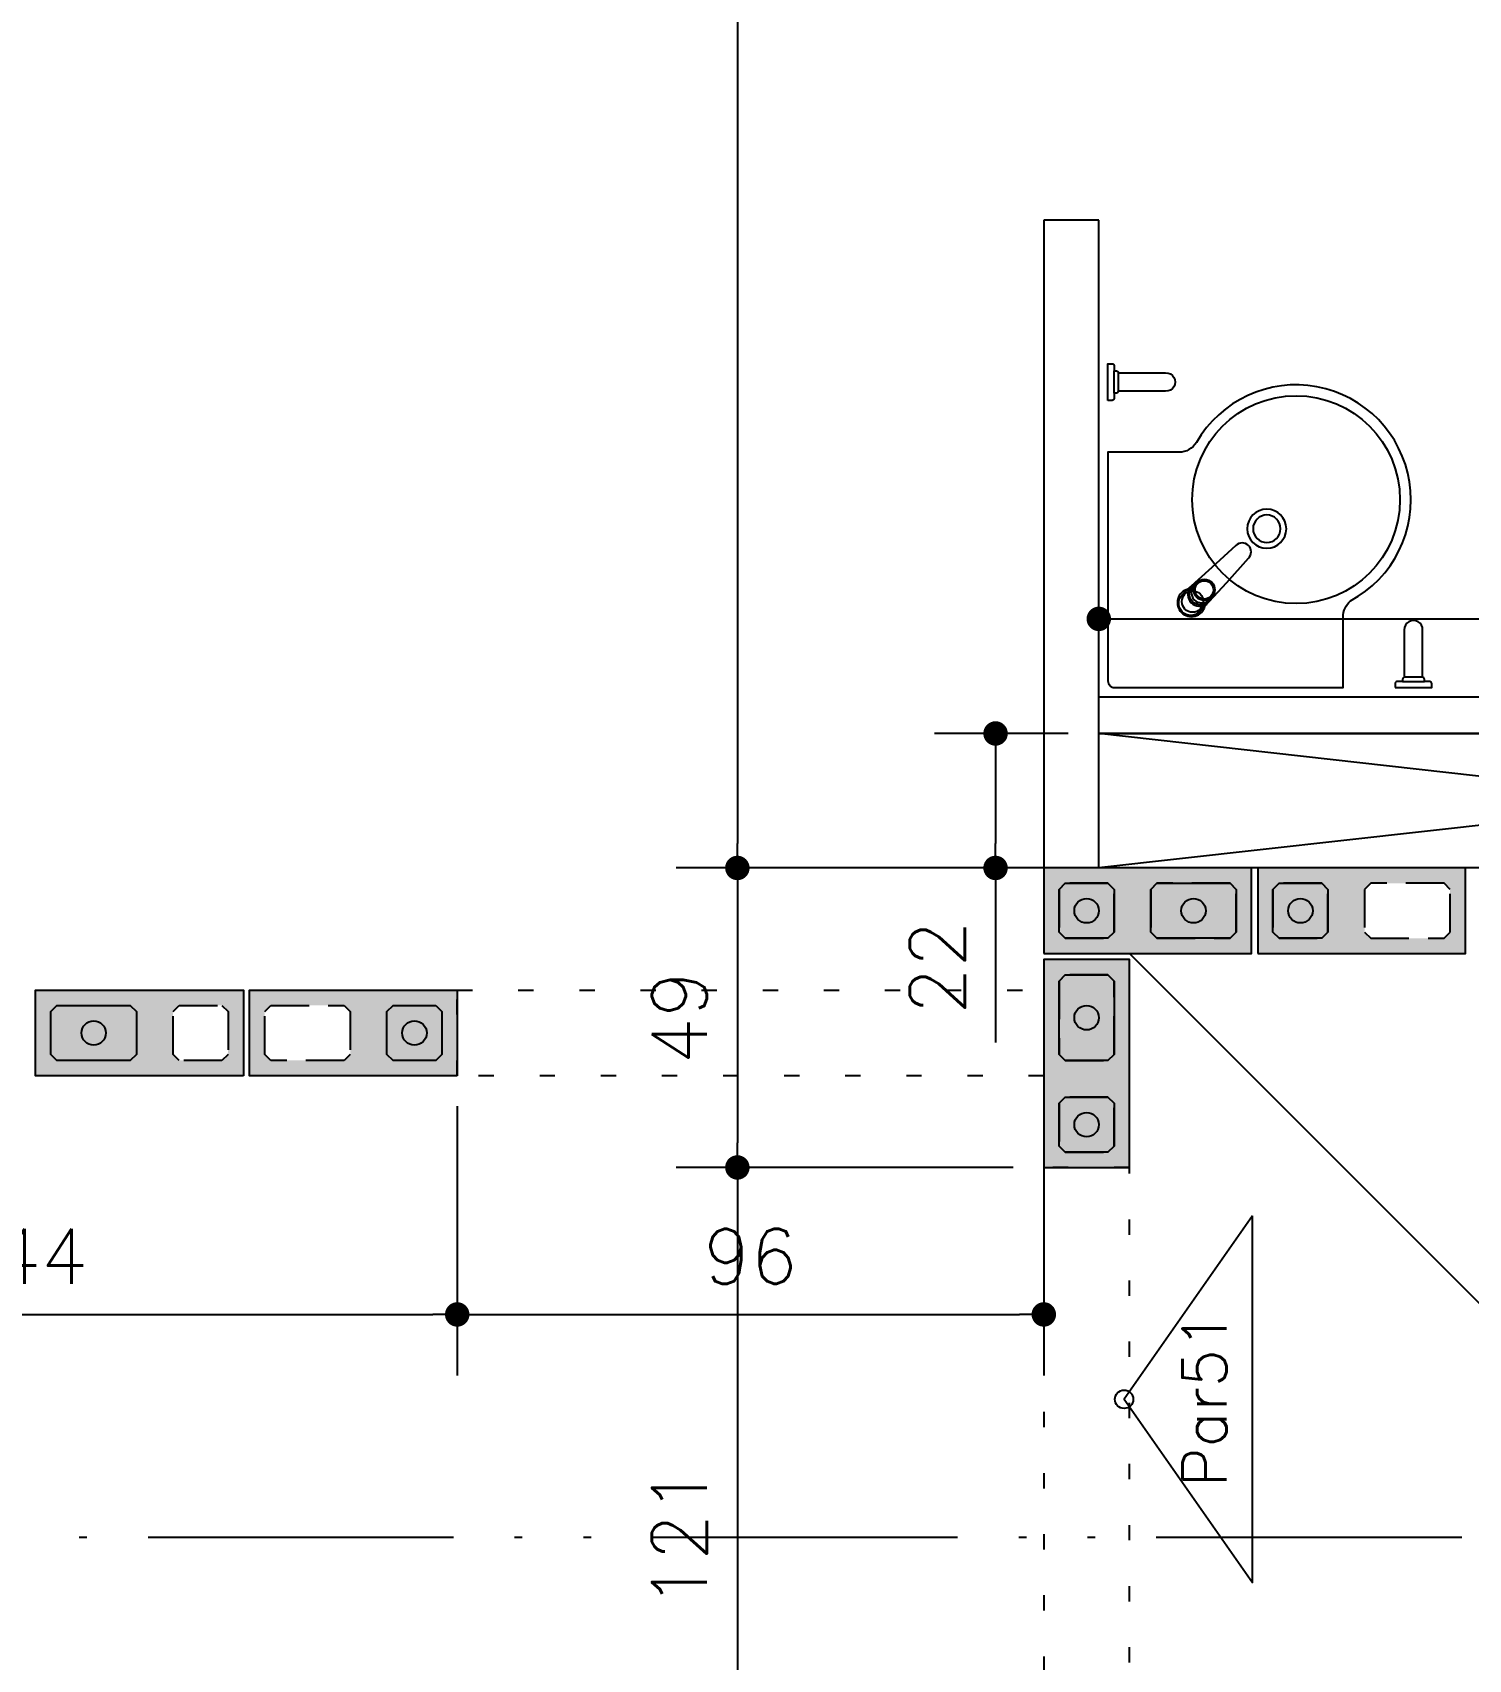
# Model space of a CAD drawing. Extents: x -14651 to 4579, y -10691 to -1290.
# Drawn here: x 2874 to 3109, y -9609.1 to -9342.9 of the extents above; entities that cross this region are included whole.
import ezdxf
from ezdxf.enums import TextEntityAlignment as Align

# ---------------------------------------------------------------- set-up
doc = ezdxf.new("R2010")
doc.units = 0
doc.header["$LTSCALE"] = 25
for name, pattern in [('DASHED2', [0.375, 0.25, -0.125]), ('ESTILO_TQS_0002', [0.4, 0.1, -0.3]), ('ESTILO_TQS_0004', [3.3, 2, -0.4, 0.05, -0.4, 0.05, -0.4])]:
    doc.linetypes.add(name, pattern=pattern)
for name, color, linetype in [('213', 252, 'Continuous'), ('241', 2, 'Continuous'), ('247', 50, 'Continuous'), ('248', 100, 'Continuous'), ('ALVENARIA NÃO ESTRUTURAL', 242, 'Continuous'), ('Arranque', 14, 'Continuous'), ('COTA', 1, 'Continuous'), ('EIXOS', 1, 'ESTILO_TQS_0004'), ('FERRO', 5, 'Continuous'), ('Linha_fina', 1, 'Continuous'), ('Pena_1', 1, 'Continuous'), ('Pena_2', 2, 'Continuous'), ('PORTA', 3, 'ESTILO_TQS_0002'), ('PROJ', 252, 'Continuous')]:
    doc.layers.add(name, color=color, linetype=linetype)
doc.styles.add('COTA', font='romans.shx')
doc.dimstyles.new('forma', dxfattribs={"dimscale": 5, "dimtxt": 1.8, "dimasz": 0.8, "dimexe": 2, "dimexo": 1, "dimgap": 1, "dimtad": 1, "dimdec": 1, "dimzin": 9, "dimtxsty": 'COTA', "dimblk1": 'DOT', "dimblk2": 'DOT', "dimsah": 1, "dimcen": 0, "dimdle": 1, "dimclrd": 256, "dimclre": 256, "dimclrt": 2, "dimadec": 0, "dimazin": 0, "dimtfac": 1, "dimtdec": 0, "dimtmove": 0, "dimatfit": 3, "dimfxl": 1, "dimtolj": 1, "dimtzin": 0, "dimarcsym": 0})

# ---------------------------------------------------------------- blocks, each defined once
blk = doc.blocks.new('P3515')
at = {"layer": '248'}
h = blk.add_hatch(color=100, dxfattribs=at)
h.paths.add_polyline_path([(17, 7), (-17, 7), (-17, -7), (17, -7)])
h.paths.add_polyline_path([(-5.5, -3.5), (-6.5, -4.5), (-13.5, -4.5), (-14.5, -3.5), (-14.5, 3.5), (-13.5, 4.5), (-6.5, 4.5), (-5.5, 3.5)], flags=16)
h.paths.add_polyline_path([(0.5, 3.5), (1.5, 4.5), (13.5, 4.5), (14.5, 3.5), (14.5, -3.5), (13.5, -4.5), (1.5, -4.5), (0.5, -3.5)], flags=16)
blk.add_lwpolyline([(-17, -7), (17, -7), (17, 7), (-17, 7), (-17, -7)])
at = {"color": 1, "linetype": 'DASHED2'}
for points in [[(-14.5, -3.5), (-13.5, -4.5), (-6.5, -4.5), (-5.5, -3.5), (-5.5, 3.5), (-6.5, 4.5), (-13.5, 4.5), (-14.5, 3.5), (-14.5, -3.5)], [(0.5, -3.5), (1.5, -4.5), (13.5, -4.5), (14.5, -3.5), (14.5, 3.5), (13.5, 4.5), (1.5, 4.5), (0.5, 3.5), (0.5, -3.5)]]:
    blk.add_lwpolyline(points, dxfattribs=at)
blk = doc.blocks.new('GR-1409')
at = {"layer": '213'}
h = blk.add_hatch(color=256, dxfattribs=at)
h.paths.add_polyline_path([(-6, 4.5), (-7, 3.5), (-7, -3.5), (-6, -4.5), (6, -4.5), (7, -3.5), (7, 3.5), (6, 4.5)])
h.paths.add_polyline_path([(-2, 0, 1), (2, 0, 1)], flags=16)
at = {"layer": 'Arranque'}
blk.add_hatch(color=256, dxfattribs=at).paths.add_polyline_path([(-2, 0, 1), (2, 0, 1)])
at = {"layer": '213'}
blk.add_lwpolyline([(-7, 3.5), (-6, 4.5), (6, 4.5), (7, 3.5), (7, -3.5), (6, -4.5), (-6, -4.5), (-7, -3.5), (-7, 3.5)], dxfattribs=at)
at = {"layer": 'FERRO', "linetype": 'Continuous'}
blk.add_circle((0, 0), 2, dxfattribs=at)
blk = doc.blocks.new('GR-0909')
at = {"layer": '213'}
h = blk.add_hatch(color=256, dxfattribs=at)
h.paths.add_polyline_path([(3.5, -4.5), (4.5, -3.5), (4.500001, 3.5), (3.500001, 4.5), (-3.499999, 4.5), (-4.499999, 3.5), (-4.5, -3.5), (-3.5, -4.5)])
h.paths.add_polyline_path([(-2, 0, -1), (2, 0, -1)], flags=16)
at = {"layer": 'Arranque'}
blk.add_hatch(color=256, dxfattribs=at).paths.add_polyline_path([(2, 0, 1), (-2, 0, 1)])
at = {"layer": '213'}
blk.add_lwpolyline([(3.500001, 4.5), (4.500001, 3.5), (4.5, -3.5), (3.5, -4.5), (-3.5, -4.5), (-4.5, -3.5), (-4.499999, 3.5), (-3.499999, 4.5), (3.500001, 4.5)], dxfattribs=at)
at = {"layer": 'FERRO', "linetype": 'Continuous'}
blk.add_circle((0, 0), 2, dxfattribs=at)
blk = doc.blocks.new('_IDNPAR_2')
at = {"color": 3}
blk.add_lwpolyline([(1, -0.7), (0, 0), (-1, -0.7)], close=True, dxfattribs=at)
blk.add_circle((0, 0), 0.05, dxfattribs=at)
at = {"layer": '247', "color": 2, "style": 'COTA', "flags": 8}
blk.add_attdef('ID', text='', height=0.24, dxfattribs=at).set_placement((0, -0.4383), align=Align.MIDDLE_CENTER)
blk = doc.blocks.new('_Dot')
at = {"color": 0, "linetype": 'ByBlock', "lineweight": -2}
blk.add_line((-0.5, 0), (-1, 0), dxfattribs=at)
at = {"color": 0, "linetype": 'ByBlock', "const_width": 0.5}
blk.add_lwpolyline([(-0.25, 0, 1), (0.25, 0, 1)], format="xyb", close=True, dxfattribs=at)
blk = doc.blocks.new('*D208')
at = {"layer": 'COTA', "lineweight": -2, "transparency": 16777216}
for p, q in [((3009.02, -9028.6), (2979.37, -9028.6)), ((2989.37, -9032.6), (2989.37, -9475.6)), ((3034.52, -9479.6), (2979.37, -9479.6))]:
    blk.add_line(p, q, dxfattribs=at)
at = {"layer": 'Defpoints', "color": 0, "transparency": 16777216}
for p in [(3014.02, -9028.6), (2989.37, -9479.6), (3039.52, -9479.6)]:
    blk.add_point(p, dxfattribs=at)
at = {"layer": 'COTA', "lineweight": -2, "transparency": 16777216, "xscale": 4, "yscale": 4, "zscale": 4}
for p, rotation in [((2989.37, -9028.6), 90), ((2989.37, -9479.6), 270)]:
    blk.add_blockref('_Dot', p, dxfattribs=dict(at, rotation=rotation))
at = {"layer": 'COTA', "color": 2, "transparency": 16777216, "insert": (2979.87, -9254.1), "char_height": 9, "attachment_point": 5, "rotation": 90, "style": 'COTA'}
blk.add_mtext('\\A1;451 ', dxfattribs=at)
blk = doc.blocks.new('*D209')
at = {"layer": 'COTA', "lineweight": -2, "transparency": 16777216}
for p, q in [((3034.52, -9479.6), (2979.37, -9479.6)), ((2989.37, -9483.6), (2989.37, -9524.6)), ((3034.52, -9528.6), (2979.37, -9528.6))]:
    blk.add_line(p, q, dxfattribs=at)
at = {"layer": 'Defpoints', "color": 0, "transparency": 16777216}
for p in [(3039.52, -9479.6), (2989.37, -9528.6), (3039.52, -9528.6)]:
    blk.add_point(p, dxfattribs=at)
at = {"layer": 'COTA', "lineweight": -2, "transparency": 16777216, "xscale": 4, "yscale": 4, "zscale": 4}
for p, rotation in [((2989.37, -9479.6), 90), ((2989.37, -9528.6), 270)]:
    blk.add_blockref('_Dot', p, dxfattribs=dict(at, rotation=rotation))
at = {"layer": 'COTA', "color": 2, "transparency": 16777216, "insert": (2979.87, -9504.1), "char_height": 9, "attachment_point": 5, "rotation": 90, "style": 'COTA'}
blk.add_mtext('\\A1;49 ', dxfattribs=at)
blk = doc.blocks.new('*D210')
at = {"layer": 'COTA', "lineweight": -2, "transparency": 16777216}
for p, q in [((3034.52, -9528.6), (2979.37, -9528.6)), ((2989.37, -9532.6), (2989.37, -9645.6)), ((3034.52, -9649.6), (2979.37, -9649.6))]:
    blk.add_line(p, q, dxfattribs=at)
at = {"layer": 'Defpoints', "color": 0, "transparency": 16777216}
for p in [(3039.52, -9528.6), (2989.37, -9649.6), (3039.52, -9649.6)]:
    blk.add_point(p, dxfattribs=at)
at = {"layer": 'COTA', "lineweight": -2, "transparency": 16777216, "xscale": 4, "yscale": 4, "zscale": 4}
for p, rotation in [((2989.37, -9528.6), 90), ((2989.37, -9649.6), 270)]:
    blk.add_blockref('_Dot', p, dxfattribs=dict(at, rotation=rotation))
at = {"layer": 'COTA', "color": 2, "transparency": 16777216, "insert": (2979.87, -9589.1), "char_height": 9, "attachment_point": 5, "rotation": 90, "style": 'COTA'}
blk.add_mtext('\\A1;121 ', dxfattribs=at)
blk = doc.blocks.new('*D262')
at = {"layer": 'COTA', "lineweight": -2, "transparency": 16777216}
for p, q in [((2799.52, -9518.6), (2799.52, -9562.65)), ((2943.52, -9518.6), (2943.52, -9562.65)), ((2803.52, -9552.65), (2939.52, -9552.65))]:
    blk.add_line(p, q, dxfattribs=at)
at = {"layer": 'Defpoints', "color": 0, "transparency": 16777216}
for p in [(2799.52, -9513.6), (2943.52, -9513.6), (2943.52, -9552.65)]:
    blk.add_point(p, dxfattribs=at)
at = {"layer": 'COTA', "lineweight": -2, "transparency": 16777216, "xscale": 4, "yscale": 4, "zscale": 4, "rotation": 180}
blk.add_blockref('_Dot', (2799.52, -9552.65), dxfattribs=at)
at = {"layer": 'COTA', "lineweight": -2, "transparency": 16777216, "xscale": 4, "yscale": 4, "zscale": 4}
blk.add_blockref('_Dot', (2943.52, -9552.65), dxfattribs=at)
at = {"layer": 'COTA', "color": 2, "transparency": 16777216, "insert": (2871.52, -9543.15), "char_height": 9, "attachment_point": 5, "style": 'COTA'}
blk.add_mtext('\\A1;144 ', dxfattribs=at)
blk = doc.blocks.new('*D263')
at = {"layer": 'COTA', "lineweight": -2, "transparency": 16777216}
for p, q in [((2943.52, -9518.6), (2943.52, -9562.65)), ((3039.52, -9518.6), (3039.52, -9562.65)), ((2947.52, -9552.65), (3035.52, -9552.65))]:
    blk.add_line(p, q, dxfattribs=at)
at = {"layer": 'Defpoints', "color": 0, "transparency": 16777216}
for p in [(2943.52, -9513.6), (3039.52, -9513.6), (3039.52, -9552.65)]:
    blk.add_point(p, dxfattribs=at)
at = {"layer": 'COTA', "lineweight": -2, "transparency": 16777216, "xscale": 4, "yscale": 4, "zscale": 4, "rotation": 180}
blk.add_blockref('_Dot', (2943.52, -9552.65), dxfattribs=at)
at = {"layer": 'COTA', "lineweight": -2, "transparency": 16777216, "xscale": 4, "yscale": 4, "zscale": 4}
blk.add_blockref('_Dot', (3039.52, -9552.65), dxfattribs=at)
at = {"layer": 'COTA', "color": 2, "transparency": 16777216, "insert": (2991.52, -9543.15), "char_height": 9, "attachment_point": 5, "style": 'COTA'}
blk.add_mtext('\\A1;96 ', dxfattribs=at)
blk = doc.blocks.new('*U311')
at = {"linetype": 'Continuous'}
for p, q in [((0, 1.96), (0.22, 0)), ((0.22, 1.96), (0, 0))]:
    blk.add_line(p, q, dxfattribs=at)
blk = doc.blocks.new('layout-inferior 1')
at = {"layer": 'ALVENARIA NÃO ESTRUTURAL'}
for p, q in [((30689.19, -9373.6), (30689.19, -9479.6)), ((30698.19, -9373.6), (30689.19, -9373.6)), ((30698.19, -9479.6), (30698.19, -9373.6)), ((30698.19, -9451.6), (30894.19, -9451.6)), ((30894.19, -9457.6), (30698.19, -9457.6))]:
    blk.add_line(p, q, dxfattribs=at)
at = {"layer": 'Pena_2'}
blk.add_lwpolyline([(30698.19, -9457.6), (30894.19, -9457.6), (30894.19, -9479.6), (30698.19, -9479.6), (30698.19, -9457.6)], dxfattribs=at)
at = {"layer": 'PROJ'}
for p, q in [((30700.69, -9401.9), (30700.69, -9398.29)), ((30701.38, -9398.6), (30701.38, -9401.6)), ((30747.89, -9449.1), (30751.5, -9449.1)), ((30751.19, -9448.41), (30748.19, -9448.41)), ((30698.19, -9457.6), (30698.19, -9451.6))]:
    blk.add_line(p, q, dxfattribs=at)
for points in [[(30699.69, -9403.1), (30699.69, -9397.1), (30700.38, -9397.1, -0.36602), (30700.69, -9397.4), (30700.69, -9398.29), (30701.08, -9398.29, -0.368201), (30701.38, -9398.6), (30709.14, -9398.6, -1.035756), (30709.14, -9401.6), (30701.38, -9401.6, -0.368204), (30701.08, -9401.9), (30700.69, -9401.9), (30700.69, -9402.79, -0.36603), (30700.38, -9403.1)], [(30738.19, -9438.54, -0.216275), (30739.39, -9435.91, 1.324771), (30714.18, -9409.99, -0.246113), (30711.34, -9411.6), (30699.69, -9411.6), (30699.69, -9449, 0.414214), (30700.79, -9450.1), (30738.19, -9450.1), (30738.19, -9438.54)], [(30738.19, -9438.54, -0.216275), (30739.39, -9435.91, 1.324771), (30714.18, -9409.99, -0.246113), (30711.34, -9411.6), (30699.69, -9411.6), (30699.69, -9449, 0.414214), (30700.79, -9450.1), (30738.19, -9450.1), (30738.19, -9438.54)], [(30738.19, -9438.54, -0.216275), (30739.39, -9435.91, 1.324771), (30714.18, -9409.99, -0.246113), (30711.34, -9411.6), (30699.69, -9411.6), (30699.69, -9449, 0.414214), (30700.79, -9450.1), (30738.19, -9450.1), (30738.19, -9438.54)], [(30725.69, -9420.9, 1), (30725.69, -9427.3, 1)], [(30725.69, -9420.9, 1), (30725.69, -9427.3, 1)], [(30725.69, -9420.9, 1), (30725.69, -9427.3, 1)], [(30725.69, -9421.85, 1), (30725.69, -9426.35, 1)], [(30725.69, -9421.85, 1), (30725.69, -9426.35, 1)], [(30725.69, -9421.85, 1), (30725.69, -9426.35, 1)], [(30711.73, -9437.82, 0.577849), (30715.57, -9436.78), (30719.13, -9432.88), (30722.7, -9428.92, 0.395046), (30722.71, -9426.84, 0.395046), (30720.63, -9426.85), (30716.68, -9430.42), (30712.77, -9433.98, 0.577849)], [(30746.69, -9450.1), (30752.69, -9450.1), (30752.69, -9449.41, 0.36602), (30752.39, -9449.1), (30751.5, -9449.1), (30751.5, -9448.71, 0.368201), (30751.19, -9448.41), (30751.19, -9440.65, 1.035756), (30748.19, -9440.65), (30748.19, -9448.41, 0.368204), (30747.89, -9448.71), (30747.89, -9449.1), (30747, -9449.1, 0.36603), (30746.69, -9449.41)]]:
    blk.add_lwpolyline(points, format="xyb", close=True, dxfattribs=at)
blk.add_lwpolyline([(30718.95, -9404.5), (30718.93, -9404.52), (30718.7, -9404.7)], dxfattribs=at)
for points in [[(30716.45, -9435.57, -0.505102), (30713.54, -9436.01, -0.505067), (30713.99, -9433.1)], [(30714.24, -9432.86), (30713.83, -9433.26, 0.407027), (30713.83, -9435.72, 0.407027), (30716.3, -9435.72), (30716.67, -9435.33)], [(30715.57, -9436.78), (30714.68, -9437.68, -0.409016), (30711.85, -9437.71, -0.409016), (30711.87, -9434.87), (30712.77, -9433.98)], [(30713.13, -9433.65, 0.362378), (30713.33, -9436.22, 0.362378), (30715.9, -9436.42)], [(30738.19, -9438.54, -0.000095), (30738.19, -9438.54, -0.000095)]]:
    blk.add_lwpolyline(points, format="xyb", dxfattribs=at)
for centre, radius in [((30730.48, -9419.35), 17), ((30730.48, -9419.35), 17), ((30730.48, -9419.35), 17), ((30715.45, -9434.1), 1.74), ((30715.45, -9434.1), 1.5), ((30713.54, -9436.01), 1.75)]:
    blk.add_circle(centre, radius, dxfattribs=at)
at = {"layer": 'Pena_1', "xscale": -100, "yscale": 100, "zscale": 100, "rotation": 270.0000000000001}
blk.add_blockref('*U311', (30698.19, -9479.6), dxfattribs=at)
blk = doc.blocks.new('*D335')
at = {"layer": 'COTA', "lineweight": -2, "transparency": 16777216}
for p, q in [((3048.52, -9452.6), (3048.52, -9428.85)), ((3244.52, -9452.6), (3244.52, -9428.85)), ((3052.52, -9438.85), (3240.52, -9438.85))]:
    blk.add_line(p, q, dxfattribs=at)
at = {"layer": 'Defpoints', "color": 0, "transparency": 16777216}
for p in [(3244.52, -9438.85), (3048.52, -9457.6), (3244.52, -9457.6)]:
    blk.add_point(p, dxfattribs=at)
at = {"layer": 'COTA', "lineweight": -2, "transparency": 16777216, "xscale": 4, "yscale": 4, "zscale": 4, "rotation": 180}
blk.add_blockref('_Dot', (3048.52, -9438.85), dxfattribs=at)
at = {"layer": 'COTA', "lineweight": -2, "transparency": 16777216, "xscale": 4, "yscale": 4, "zscale": 4}
blk.add_blockref('_Dot', (3244.52, -9438.85), dxfattribs=at)
at = {"layer": 'COTA', "color": 2, "transparency": 16777216, "insert": (3146.52, -9429.35), "char_height": 9, "attachment_point": 5, "style": 'COTA'}
blk.add_mtext('\\A1;196 ', dxfattribs=at)
blk = doc.blocks.new('*D333')
at = {"layer": 'COTA', "lineweight": -2, "transparency": 16777216}
for p, q in [((3043.52, -9457.6), (3021.62, -9457.6)), ((3031.62, -9461.6), (3031.62, -9475.6)), ((3043.52, -9479.6), (3021.62, -9479.6)), ((3031.62, -9479.6), (3031.62, -9508.17))]:
    blk.add_line(p, q, dxfattribs=at)
at = {"layer": 'Defpoints', "color": 0, "transparency": 16777216}
for p in [(3048.52, -9457.6), (3031.62, -9479.6), (3048.52, -9479.6)]:
    blk.add_point(p, dxfattribs=at)
at = {"layer": 'COTA', "lineweight": -2, "transparency": 16777216, "xscale": 4, "yscale": 4, "zscale": 4}
for p, rotation in [((3031.62, -9457.6), 90), ((3031.62, -9479.6), 270)]:
    blk.add_blockref('_Dot', p, dxfattribs=dict(at, rotation=rotation))
at = {"layer": 'COTA', "color": 2, "transparency": 16777216, "insert": (3022.12, -9495.88), "char_height": 9, "attachment_point": 5, "rotation": 90, "style": 'COTA'}
blk.add_mtext('\\A1;22 ', dxfattribs=at)

msp = doc.modelspace()

# ---------------------------------------------------------------- linework, layer by layer
at = {"layer": 'EIXOS'}
msp.add_line((-572.08, -9589.1), (3672.89, -9589.1), dxfattribs=at)
at = {"layer": 'Linha_fina'}
msp.add_lwpolyline([(3053.52, -9493.6), (3244.52, -9684.6)], dxfattribs=at)
at = {"layer": 'PORTA'}
for points in [[(2943.52, -9499.6), (3039.52, -9499.6), (3039.52, -9513.6), (2943.52, -9513.6)], [(3039.52, -9649.6), (3053.52, -9649.6), (3053.52, -9528.6), (3039.52, -9528.6)]]:
    msp.add_lwpolyline(points, close=True, dxfattribs=at)

# ---------------------------------------------------------------- block references
for name, p in [('GR-0909', (3046.52, -9486.6)), ('GR-1409', (3064.02, -9486.6)), ('GR-0909', (3081.52, -9486.6)), ('GR-1409', (2884.02, -9506.6)), ('GR-0909', (2936.52, -9506.6)), ('GR-0909', (3046.52, -9521.6))]:
    msp.add_blockref(name, p)
at = {"rotation": 90}
msp.add_blockref('GR-1409', (3046.52, -9504.1), dxfattribs=at)
at = {"layer": '241'}
for p in [(3056.52, -9486.6), (3091.52, -9486.6)]:
    msp.add_blockref('P3515', p, dxfattribs=at)
at = {"layer": '241', "rotation": 90.00000000000001}
msp.add_blockref('P3515', (3046.52, -9511.6), dxfattribs=at)
at = {"layer": '241', "xscale": -1}
for p in [(2891.52, -9506.6), (2926.52, -9506.6)]:
    msp.add_blockref('P3515', p, dxfattribs=at)
at = {"layer": '247', "linetype": 'Continuous', "xscale": 30, "yscale": 30, "zscale": 30, "rotation": 90}
msp.add_blockref('_IDNPAR_2', (3052.66, -9566.53), dxfattribs=at).add_auto_attribs({'ID': 'Par51'})
at = {"layer": 'Pena_2'}
msp.add_blockref('layout-inferior 1', (-27649.68, 0), dxfattribs=at)

# ---------------------------------------------------------------- dimensions: what is measured, and where the dimension line sits
at = {"layer": 'COTA'}
for base, p1, p2, override, picture, middle in [((2989.37, -9479.6), (3014.02, -9028.6), (3039.52, -9479.6), {"dimpost": ' '}, '*D208', (2979.87, -9254.1)), ((3031.62, -9479.6), (3048.52, -9457.6), (3048.52, -9479.6), {"dimpost": ' '}, '*D333', (3022.12, -9495.88)), ((2989.37, -9528.6), (3039.52, -9479.6), (3039.52, -9528.6), {"dimpost": ' ', "dimtmove": 1}, '*D209', (2979.87, -9504.1)), ((2989.37, -9649.6), (3039.52, -9528.6), (3039.52, -9649.6), {"dimpost": ' ', "dimtmove": 1}, '*D210', (2979.87, -9589.1))]:
    dim = msp.add_linear_dim(base=base, p1=p1, p2=p2, angle=90, dimstyle='forma', override=override, dxfattribs=at)
    dim.commit()
    dim.dimension.update_dxf_attribs({"geometry": picture, "text_midpoint": middle})
for base, p1, p2, override, picture, middle in [((3244.52, -9438.85), (3048.52, -9457.6), (3244.52, -9457.6), {"dimpost": ' '}, '*D335', (3146.52, -9429.35)), ((2943.52, -9552.65), (2799.52, -9513.6), (2943.52, -9513.6), {"dimpost": ' ', "dimtmove": 1}, '*D262', (2871.52, -9543.15)), ((3039.52, -9552.65), (2943.52, -9513.6), (3039.52, -9513.6), {"dimpost": ' ', "dimtmove": 1}, '*D263', (2991.52, -9543.15))]:
    dim = msp.add_linear_dim(base=base, p1=p1, p2=p2, dimstyle='forma', override=override, dxfattribs=at)
    dim.commit()
    dim.dimension.update_dxf_attribs({"geometry": picture, "text_midpoint": middle})

doc.saveas('drawing.dxf')
